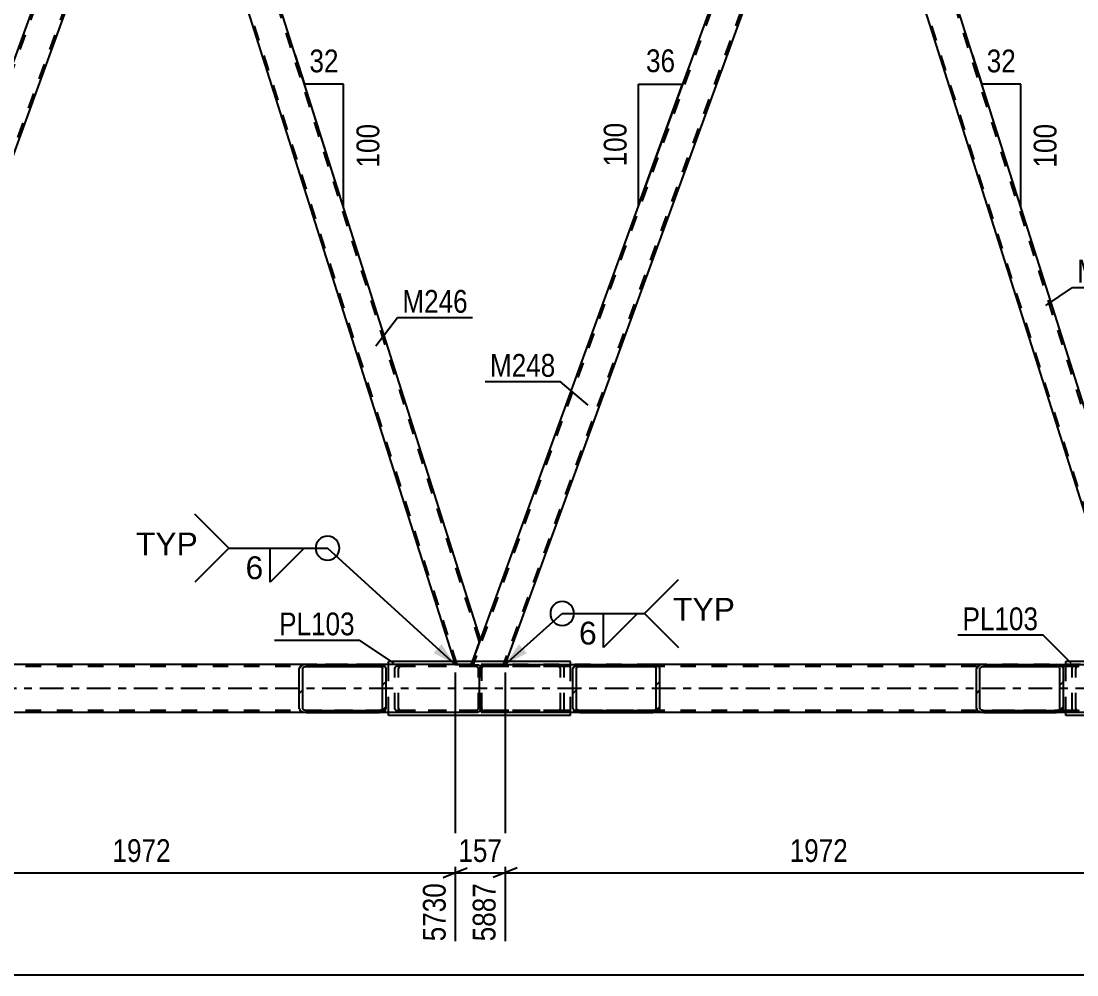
# Model space of a CAD drawing. Header units: millimetres. Extents: x -787 to 402, y -866 to -25.
# Drawn here: x -585.7 to -452.9, y -439.6 to -319.7 of the extents above; entities that cross this region are included whole.
import ezdxf

# ---------------------------------------------------------------- set-up
doc = ezdxf.new("R2010")
doc.units = ezdxf.units.MM
doc.linetypes.add('DXK_LINE_DOT2', pattern=[3.9198, 1.9599, -1.9599])
doc.linetypes.add('DXK_LINE_DOT3', pattern=[5.9187, 2.979, -0.9799, 0.9799, -0.9799])
doc.styles.add('Arial', font='arial.ttf', dxfattribs={"height": 0.2})
doc.styles.add('Arial Narrow', font='ARIALN.TTF', dxfattribs={"height": 0.2})

# ---------------------------------------------------------------- blocks, each defined once
blk = doc.blocks.new('Part-569028579-6382 - 6366')
at = {"color": 7, "linetype": 'DXK_LINE_DOT2'}
for p, q in [((-613.96, -400.61), (-570.65, -281.61)), ((-610.21, -400.61), (-566.9, -281.61)), ((-571.05, -282.01), (-570.9, -281.61)), ((-566.65, -281.61), (-570.9, -281.61)), ((-567.81, -284.81), (-566.65, -281.61)), ((-614.22, -400.61), (-613.05, -397.4)), ((-614.22, -400.61), (-609.96, -400.61)), ((-609.96, -400.61), (-609.81, -400.21))]:
    blk.add_line(p, q, dxfattribs=at)
at = {"color": 2, "linetype": 'Continuous'}
for p, q in [((-613.05, -397.4), (-571.05, -282.01)), ((-609.81, -400.21), (-567.81, -284.81))]:
    blk.add_line(p, q, dxfattribs=at)
blk = doc.blocks.new('Part-569028579-6401 - 6366')
at = {"linetype": 'Continuous'}
h = blk.add_hatch(dxfattribs=at)
h.set_pattern_fill('', scale=0.7, style=0, pattern_type=0)
h.set_pattern_definition([(45, (-550.7036, -401.0853), (-1.57154, 1.57154), [])])
h.paths.add_polyline_path([(-550.64, -400.9), (-550.7, -401.09), (-550.7, -406.13), (-550.64, -406.31), (-550.45, -406.46), (-550.16, -406.57), (-549.83, -406.61), (-540.66, -406.61), (-540.32, -406.57), (-540.04, -406.46), (-539.85, -406.31), (-539.79, -406.13), (-539.79, -401.09), (-539.85, -400.9), (-540.04, -400.75), (-540.32, -400.64), (-540.66, -400.61), (-549.83, -400.61), (-550.16, -400.64), (-550.45, -400.75)])
h.paths.add_polyline_path([(-550, -400.86), (-549.83, -400.85), (-540.66, -400.85), (-540.49, -400.86), (-540.35, -400.92), (-540.26, -400.99), (-540.22, -401.09), (-540.22, -406.13), (-540.26, -406.22), (-540.35, -406.3), (-540.49, -406.35), (-540.66, -406.37), (-549.83, -406.37), (-550, -406.35), (-550.14, -406.3), (-550.23, -406.22), (-550.27, -406.13), (-550.27, -401.09), (-550.23, -400.99), (-550.14, -400.92)])
at = {"color": 2, "linetype": 'Continuous'}
for p, q in [((-549.83, -400.61), (-550.16, -400.64)), ((-549.83, -400.61), (-540.66, -400.61)), ((-528.63, -400.61), (-540.66, -400.61)), ((-540.32, -400.64), (-540.66, -400.61)), ((-528.63, -400.61), (-528.29, -400.64)), ((-550.64, -400.9), (-550.7, -401.09)), ((-550.7, -406.13), (-550.7, -401.09)), ((-550.27, -401.09), (-550.23, -400.99)), ((-550.27, -406.13), (-550.27, -401.09)), ((-550, -400.86), (-549.83, -400.85)), ((-549.83, -400.85), (-540.66, -400.85)), ((-540.66, -400.85), (-540.49, -400.86)), ((-540.26, -400.99), (-540.22, -401.09)), ((-540.22, -406.13), (-540.22, -401.09)), ((-539.79, -401.09), (-539.85, -400.9)), ((-539.79, -406.13), (-539.79, -401.09)), ((-550.7, -406.13), (-550.64, -406.31)), ((-550.23, -406.22), (-550.27, -406.13)), ((-540.22, -406.13), (-540.26, -406.22)), ((-539.85, -406.31), (-539.79, -406.13)), ((-550.16, -406.57), (-549.83, -406.61)), ((-549.83, -406.37), (-550, -406.35)), ((-549.83, -406.37), (-540.66, -406.37)), ((-549.83, -406.61), (-540.66, -406.61)), ((-540.49, -406.35), (-540.66, -406.37)), ((-540.66, -406.61), (-540.32, -406.57)), ((-528.63, -406.61), (-540.66, -406.61)), ((-528.29, -406.57), (-528.63, -406.61))]:
    blk.add_line(p, q, dxfattribs=at)
at = {"color": 7, "linetype": 'DXK_LINE_DOT2'}
for p, q in [((-540.66, -400.61), (-549.83, -400.61)), ((-538.13, -400.64), (-537.8, -400.61)), ((-528.63, -400.85), (-549.83, -400.85)), ((-538.67, -401.09), (-538.61, -400.9)), ((-538.67, -406.13), (-538.67, -401.09)), ((-538.2, -400.99), (-538.24, -401.09)), ((-538.24, -406.13), (-538.24, -401.09)), ((-537.8, -400.85), (-537.97, -400.86)), ((-528.46, -400.86), (-528.63, -400.85)), ((-528.19, -401.09), (-528.23, -400.99)), ((-528.19, -406.13), (-528.19, -401.09)), ((-527.82, -400.9), (-527.8, -400.97)), ((-527.8, -400.97), (-527.76, -401.09)), ((-527.76, -406.13), (-527.76, -401.09)), ((-538.61, -406.31), (-538.67, -406.13)), ((-538.24, -406.13), (-538.2, -406.22)), ((-528.23, -406.22), (-528.19, -406.13)), ((-527.76, -406.13), (-527.77, -406.17)), ((-528.63, -406.37), (-549.83, -406.37)), ((-540.66, -406.61), (-549.83, -406.61)), ((-537.8, -406.61), (-538.13, -406.57)), ((-537.97, -406.35), (-537.8, -406.37)), ((-528.63, -406.37), (-528.46, -406.35)), ((-527.77, -406.17), (-527.82, -406.31))]:
    blk.add_line(p, q, dxfattribs=at)
at = {"color": 2, "linetype": 'Continuous'}
for centre, radius, start, end in [((-550.03, -401.45), 0.817, 99.5182, 138.0638), ((-540.46, -401.45), 0.817, 41.9362, 80.4818), ((-528.43, -401.45), 0.817, 53.5209, 80.4818), ((-549.93, -401.27), 0.409, 99.5182, 138.0638), ((-540.56, -401.27), 0.409, 41.9362, 80.4818), ((-550.03, -405.76), 0.817, 221.9362, 260.4818), ((-549.93, -405.94), 0.409, 221.9362, 260.4818), ((-540.56, -405.94), 0.409, 279.5182, 318.0638), ((-540.46, -405.76), 0.817, 279.5182, 318.0638), ((-528.43, -405.76), 0.817, 279.5182, 306.4761)]:
    blk.add_arc(centre, radius, start, end, dxfattribs=at)
at = {"color": 7, "linetype": 'DXK_LINE_DOT2'}
for centre, radius, start, end in [((-538, -401.45), 0.817, 99.5182, 138.0638), ((-528.43, -401.45), 0.817, 41.9362, 53.5209), ((-537.9, -401.27), 0.409, 99.5182, 138.0638), ((-528.53, -401.27), 0.409, 41.9362, 80.4818), ((-538, -405.76), 0.817, 221.9362, 260.4818), ((-537.9, -405.94), 0.409, 221.9362, 260.4818), ((-528.53, -405.94), 0.409, 279.5182, 318.0638), ((-528.43, -405.76), 0.817, 306.4761, 318.0638)]:
    blk.add_arc(centre, radius, start, end, dxfattribs=at)
blk = doc.blocks.new('Part-569028579-6409 - 6366')
at = {"linetype": 'Continuous'}
h = blk.add_hatch(dxfattribs=at)
h.set_pattern_fill('', scale=0.7, style=0, pattern_type=0)
h.set_pattern_definition([(45, (-465.5694, -401.0854), (-1.57154, 1.57154), [])])
h.paths.add_polyline_path([(-465.5, -400.9), (-465.57, -401.09), (-465.57, -406.13), (-465.5, -406.31), (-465.31, -406.46), (-465.03, -406.57), (-464.7, -406.61), (-455.52, -406.61), (-455.19, -406.57), (-454.91, -406.46), (-454.72, -406.31), (-454.65, -406.13), (-454.65, -401.09), (-454.72, -400.9), (-454.91, -400.75), (-455.19, -400.64), (-455.52, -400.61), (-464.7, -400.61), (-465.03, -400.64), (-465.31, -400.75)])
h.paths.add_polyline_path([(-464.86, -400.86), (-464.7, -400.85), (-455.52, -400.85), (-455.36, -400.86), (-455.22, -400.92), (-455.12, -400.99), (-455.09, -401.09), (-455.09, -406.13), (-455.12, -406.22), (-455.22, -406.3), (-455.36, -406.35), (-455.52, -406.37), (-464.7, -406.37), (-464.86, -406.35), (-465, -406.3), (-465.1, -406.22), (-465.13, -406.13), (-465.13, -401.09), (-465.1, -400.99), (-465, -400.92)])
at = {"color": 2, "linetype": 'Continuous'}
for p, q in [((-464.7, -400.61), (-465.03, -400.64)), ((-464.7, -400.61), (-455.52, -400.61)), ((-455.52, -400.61), (-445.1, -400.61)), ((-455.19, -400.64), (-455.52, -400.61)), ((-445.1, -400.61), (-445.1, -400.64)), ((-445.1, -401.09), (-445.1, -400.64)), ((-465.5, -400.9), (-465.57, -401.09)), ((-465.57, -406.13), (-465.57, -401.09)), ((-465.13, -401.09), (-465.1, -400.99)), ((-465.13, -406.13), (-465.13, -401.09)), ((-464.86, -400.86), (-464.7, -400.85)), ((-464.7, -400.85), (-455.52, -400.85)), ((-455.52, -400.85), (-455.36, -400.86)), ((-455.12, -400.99), (-455.09, -401.09)), ((-455.09, -406.13), (-455.09, -401.09)), ((-454.65, -401.09), (-454.72, -400.9)), ((-454.65, -406.13), (-454.65, -401.09)), ((-465.57, -406.13), (-465.5, -406.31)), ((-465.1, -406.22), (-465.13, -406.13)), ((-455.09, -406.13), (-455.12, -406.22)), ((-454.72, -406.31), (-454.65, -406.13)), ((-465.03, -406.57), (-464.7, -406.61)), ((-464.7, -406.37), (-464.86, -406.35)), ((-464.7, -406.37), (-455.52, -406.37)), ((-464.7, -406.61), (-455.52, -406.61)), ((-455.36, -406.35), (-455.52, -406.37)), ((-455.52, -406.61), (-455.19, -406.57)), ((-445.1, -406.61), (-455.52, -406.61)), ((-445.1, -406.61), (-445.1, -406.13))]:
    blk.add_line(p, q, dxfattribs=at)
at = {"color": 7, "linetype": 'DXK_LINE_DOT2'}
for p, q in [((-464.7, -400.61), (-455.52, -400.61)), ((-453, -400.64), (-452.67, -400.61)), ((-445.1, -400.85), (-464.7, -400.85)), ((-453.54, -401.09), (-453.47, -400.9)), ((-453.54, -406.13), (-453.54, -401.09)), ((-453.07, -400.99), (-453.1, -401.09)), ((-453.1, -406.13), (-453.1, -401.09)), ((-452.67, -400.85), (-452.83, -400.86)), ((-445.1, -406.13), (-445.1, -401.09)), ((-453.47, -406.31), (-453.54, -406.13)), ((-453.1, -406.13), (-453.07, -406.22)), ((-445.1, -406.37), (-464.7, -406.37)), ((-455.52, -406.61), (-464.7, -406.61)), ((-452.67, -406.61), (-453, -406.57)), ((-452.83, -406.35), (-452.67, -406.37)), ((-445.1, -406.57), (-445.1, -406.37)), ((-445.1, -406.61), (-445.1, -406.57))]:
    blk.add_line(p, q, dxfattribs=at)
at = {"color": 2, "linetype": 'Continuous'}
for centre, radius, start, end in [((-464.9, -401.45), 0.817, 99.5182, 138.0638), ((-455.33, -401.45), 0.817, 41.9362, 80.4818), ((-464.8, -401.27), 0.409, 99.5182, 138.0638), ((-455.43, -401.27), 0.409, 41.9362, 80.4818), ((-464.9, -405.76), 0.817, 221.9362, 260.4818), ((-464.8, -405.94), 0.409, 221.9362, 260.4818), ((-455.43, -405.94), 0.409, 279.5182, 318.0638), ((-455.33, -405.76), 0.817, 279.5182, 318.0638)]:
    blk.add_arc(centre, radius, start, end, dxfattribs=at)
at = {"color": 7, "linetype": 'DXK_LINE_DOT2'}
for centre, radius, start, end in [((-452.87, -401.45), 0.817, 99.5182, 138.0638), ((-452.77, -401.27), 0.409, 99.5182, 138.0638), ((-452.87, -405.76), 0.817, 221.9362, 260.4818), ((-452.77, -405.94), 0.409, 221.9362, 260.4818)]:
    blk.add_arc(centre, radius, start, end, dxfattribs=at)
blk = doc.blocks.new('Part-569028579-6475 - 6366')
at = {"color": 7, "linetype": 'DXK_LINE_DOT2'}
for p, q in [((-485.51, -281.61), (-528.83, -400.61)), ((-481.77, -281.61), (-525.08, -400.61)), ((-485.77, -281.61), (-485.92, -282.01)), ((-481.51, -281.61), (-485.77, -281.61)), ((-481.51, -281.61), (-482.68, -284.81)), ((-527.92, -397.4), (-529.08, -400.61)), ((-524.83, -400.61), (-529.08, -400.61)), ((-524.68, -400.21), (-524.83, -400.61))]:
    blk.add_line(p, q, dxfattribs=at)
at = {"color": 2, "linetype": 'Continuous'}
for p, q in [((-485.92, -282.01), (-527.92, -397.4)), ((-482.68, -284.81), (-524.68, -400.21))]:
    blk.add_line(p, q, dxfattribs=at)
blk = doc.blocks.new('Part-569028579-6445 - 6366')
at = {"color": 2, "linetype": 'Continuous'}
for p, q in [((-481.66, -282.01), (-482.68, -284.81)), ((-442.78, -397.4), (-479.37, -282.01)), ((-482.68, -284.81), (-446.09, -400.21)), ((-443.8, -400.21), (-442.78, -397.4))]:
    blk.add_line(p, q, dxfattribs=at)
at = {"color": 7, "linetype": 'DXK_LINE_DOT2'}
for p, q in [((-481.51, -281.61), (-481.66, -282.01)), ((-479.5, -281.61), (-481.51, -281.61)), ((-442.92, -397.77), (-479.75, -281.61)), ((-479.37, -282.01), (-479.5, -281.61)), ((-445.71, -400.61), (-482.55, -284.44)), ((-445.96, -400.61), (-446.09, -400.21)), ((-445.96, -400.61), (-443.95, -400.61)), ((-443.95, -400.61), (-443.8, -400.21))]:
    blk.add_line(p, q, dxfattribs=at)
blk = doc.blocks.new('Part-569028579-6455 - 6366')
at = {"color": 2, "linetype": 'Continuous'}
for p, q in [((-566.79, -282.01), (-567.81, -284.81)), ((-527.92, -397.4), (-564.51, -282.01)), ((-567.81, -284.81), (-531.22, -400.21)), ((-528.94, -400.21), (-527.92, -397.4))]:
    blk.add_line(p, q, dxfattribs=at)
at = {"color": 7, "linetype": 'DXK_LINE_DOT2'}
for p, q in [((-566.65, -281.61), (-566.79, -282.01)), ((-564.63, -281.61), (-566.65, -281.61)), ((-528.05, -397.77), (-564.89, -281.61)), ((-564.51, -282.01), (-564.63, -281.61)), ((-530.84, -400.61), (-567.68, -284.44)), ((-531.1, -400.61), (-531.22, -400.21)), ((-531.1, -400.61), (-529.08, -400.61)), ((-529.08, -400.61), (-528.94, -400.21))]:
    blk.add_line(p, q, dxfattribs=at)
blk = doc.blocks.new('Part-569028579-6532 - 6366')
at = {"linetype": 'Continuous'}
h = blk.add_hatch(dxfattribs=at)
h.set_pattern_fill('', scale=0.7, style=0, pattern_type=0)
h.set_pattern_definition([(45, (-516.3057, -401.0854), (-1.57154, 1.57154), [])])
h.paths.add_polyline_path([(-516.24, -400.9), (-516.31, -401.09), (-516.31, -406.13), (-516.24, -406.31), (-516.05, -406.46), (-515.77, -406.57), (-515.43, -406.61), (-506.26, -406.61), (-505.93, -406.57), (-505.64, -406.46), (-505.45, -406.31), (-505.39, -406.13), (-505.39, -401.09), (-505.45, -400.9), (-505.64, -400.75), (-505.93, -400.64), (-506.26, -400.61), (-515.43, -400.61), (-515.77, -400.64), (-516.05, -400.75)])
h.paths.add_polyline_path([(-515.6, -400.86), (-515.43, -400.85), (-506.26, -400.85), (-506.09, -400.86), (-505.95, -400.92), (-505.86, -400.99), (-505.82, -401.09), (-505.82, -406.13), (-505.86, -406.22), (-505.95, -406.3), (-506.09, -406.35), (-506.26, -406.37), (-515.43, -406.37), (-515.6, -406.35), (-515.74, -406.3), (-515.84, -406.22), (-515.87, -406.13), (-515.87, -401.09), (-515.84, -400.99), (-515.74, -400.92)])
at = {"color": 2, "linetype": 'Continuous'}
for p, q in [((-528.01, -400.9), (-527.92, -400.75)), ((-527.92, -400.75), (-527.78, -400.64)), ((-527.78, -400.64), (-527.76, -400.64)), ((-527.76, -400.64), (-527.46, -400.61)), ((-527.46, -400.61), (-515.43, -400.61)), ((-515.43, -400.61), (-515.77, -400.64)), ((-515.43, -400.61), (-506.26, -400.61)), ((-505.93, -400.64), (-506.26, -400.61)), ((-528.05, -401.09), (-528.01, -400.9)), ((-528.05, -406.13), (-528.05, -401.09)), ((-516.24, -400.9), (-516.31, -401.09)), ((-516.31, -406.13), (-516.31, -401.09)), ((-515.87, -401.09), (-515.84, -400.99)), ((-515.87, -406.13), (-515.87, -401.09)), ((-515.6, -400.86), (-515.43, -400.85)), ((-515.43, -400.85), (-506.26, -400.85)), ((-506.26, -400.85), (-506.09, -400.86)), ((-505.86, -400.99), (-505.82, -401.09)), ((-505.82, -406.13), (-505.82, -401.09)), ((-505.39, -401.09), (-505.45, -400.9)), ((-505.39, -406.13), (-505.39, -401.09)), ((-528.01, -406.31), (-528.05, -406.13)), ((-516.31, -406.13), (-516.24, -406.31)), ((-515.84, -406.22), (-515.87, -406.13)), ((-505.82, -406.13), (-505.86, -406.22)), ((-505.45, -406.31), (-505.39, -406.13)), ((-527.92, -406.46), (-528.01, -406.31)), ((-527.78, -406.57), (-527.92, -406.46)), ((-527.76, -406.57), (-527.78, -406.57)), ((-527.46, -406.61), (-527.76, -406.57)), ((-515.43, -406.61), (-527.46, -406.61)), ((-515.77, -406.57), (-515.43, -406.61)), ((-515.43, -406.37), (-515.6, -406.35)), ((-515.43, -406.37), (-506.26, -406.37)), ((-515.43, -406.61), (-506.26, -406.61)), ((-506.09, -406.35), (-506.26, -406.37)), ((-506.26, -406.61), (-505.93, -406.57))]:
    blk.add_line(p, q, dxfattribs=at)
at = {"color": 7, "linetype": 'DXK_LINE_DOT2'}
for p, q in [((-527.76, -406.57), (-527.76, -400.64)), ((-518.29, -400.61), (-517.96, -400.64)), ((-506.26, -400.61), (-515.43, -400.61)), ((-527.81, -400.99), (-527.83, -401.09)), ((-527.83, -406.13), (-527.83, -401.09)), ((-527.77, -400.92), (-527.81, -400.99)), ((-527.63, -400.86), (-527.77, -400.92)), ((-527.77, -406.3), (-527.77, -400.92)), ((-527.46, -400.85), (-527.63, -400.86)), ((-506.26, -400.85), (-527.46, -400.85)), ((-518.12, -400.86), (-518.29, -400.85)), ((-517.85, -401.09), (-517.89, -400.99)), ((-517.85, -406.13), (-517.85, -401.09)), ((-517.48, -400.9), (-517.42, -401.09)), ((-517.42, -406.13), (-517.42, -401.09)), ((-527.83, -406.13), (-527.81, -406.22)), ((-517.89, -406.22), (-517.85, -406.13)), ((-517.42, -406.13), (-517.48, -406.31)), ((-527.81, -406.22), (-527.77, -406.3)), ((-527.77, -406.3), (-527.63, -406.35)), ((-527.63, -406.35), (-527.46, -406.37)), ((-506.26, -406.37), (-527.46, -406.37)), ((-518.29, -406.37), (-518.12, -406.35)), ((-517.96, -406.57), (-518.29, -406.61)), ((-506.26, -406.61), (-515.43, -406.61))]:
    blk.add_line(p, q, dxfattribs=at)
for centre, radius, start, end in [((-518.09, -401.45), 0.817, 41.9362, 80.4818), ((-518.19, -401.27), 0.409, 41.9362, 80.4818), ((-518.19, -405.94), 0.409, 279.5182, 318.0638), ((-518.09, -405.76), 0.817, 279.5182, 318.0638)]:
    blk.add_arc(centre, radius, start, end, dxfattribs=at)
at = {"color": 2, "linetype": 'Continuous'}
for centre, radius, start, end in [((-515.63, -401.45), 0.817, 99.5182, 138.0638), ((-506.06, -401.45), 0.817, 41.9362, 80.4818), ((-515.53, -401.27), 0.409, 99.5182, 138.0638), ((-506.16, -401.27), 0.409, 41.9362, 80.4818), ((-515.63, -405.76), 0.817, 221.9362, 260.4818), ((-515.53, -405.94), 0.409, 221.9362, 260.4818), ((-506.16, -405.94), 0.409, 279.5182, 318.0638), ((-506.06, -405.76), 0.817, 279.5182, 318.0638)]:
    blk.add_arc(centre, radius, start, end, dxfattribs=at)
blk = doc.blocks.new('Part-569028579-17639 - 6366')
at = {"color": 2, "linetype": 'Continuous'}
for p, q in [((-431.48, -400.21), (-454.34, -400.21)), ((-454.34, -400.61), (-454.34, -400.21)), ((-431.48, -400.61), (-431.48, -400.21)), ((-454.34, -407.01), (-454.34, -406.61)), ((-431.48, -407.01), (-454.34, -407.01)), ((-431.48, -407.01), (-431.48, -406.61))]:
    blk.add_line(p, q, dxfattribs=at)
at = {"color": 7, "linetype": 'DXK_LINE_DOT2'}
for p, q in [((-454.34, -406.61), (-454.34, -400.61)), ((-431.48, -406.61), (-431.48, -400.61))]:
    blk.add_line(p, q, dxfattribs=at)
blk = doc.blocks.new('Part-569028579-6600 - 6366')
at = {"color": 2, "linetype": 'Continuous'}
for p, q in [((-549.83, -400.61), (-591.39, -400.61)), ((-464.7, -400.61), (-506.26, -400.61)), ((-549.83, -406.61), (-591.4, -406.61)), ((-464.7, -406.61), (-506.26, -406.61))]:
    blk.add_line(p, q, dxfattribs=at)
at = {"color": 7, "linetype": 'DXK_LINE_DOT2'}
for p, q in [((-506.26, -400.61), (-549.83, -400.61)), ((-421.13, -400.61), (-464.7, -400.61)), ((-112.77, -400.85), (-717.74, -400.85)), ((-112.77, -406.37), (-717.74, -406.37)), ((-112.77, -406.61), (-709.74, -406.61)), ((-506.26, -406.61), (-549.83, -406.61)), ((-421.13, -406.61), (-464.7, -406.61))]:
    blk.add_line(p, q, dxfattribs=at)
at = {"color": 7, "linetype": 'DXK_LINE_DOT3'}
blk.add_line((-112.77, -403.61), (-717.74, -403.61), dxfattribs=at)
blk = doc.blocks.new('Part-569028579-17640 - 6366')
at = {"color": 2, "linetype": 'Continuous'}
for p, q in [((-516.62, -400.21), (-539.47, -400.21)), ((-539.47, -400.61), (-539.47, -400.21)), ((-516.62, -400.61), (-516.62, -400.21)), ((-539.47, -407.01), (-539.47, -406.61)), ((-516.62, -407.01), (-539.47, -407.01)), ((-516.62, -407.01), (-516.62, -406.61))]:
    blk.add_line(p, q, dxfattribs=at)
at = {"color": 7, "linetype": 'DXK_LINE_DOT2'}
for p, q in [((-539.47, -406.61), (-539.47, -400.61)), ((-516.62, -406.61), (-516.62, -400.61))]:
    blk.add_line(p, q, dxfattribs=at)
blk = doc.blocks.new('StraightDimension-569028579-66494 - 6366')
at = {"color": 7, "linetype": 'Continuous'}
for p, q in [((-609.96, -401.61), (-609.96, -435.39)), ((-531.1, -401.61), (-531.1, -435.39)), ((-608.46, -426.17), (-611.46, -427.37)), ((-609.96, -426.77), (-531.1, -426.77)), ((-532.6, -427.37), (-529.6, -426.17))]:
    blk.add_line(p, q, dxfattribs=at)
at = {"color": 0}
blk.add_wipeout([(-566.27, -426.02), (-566.27, -421.82), (-574.78, -421.82), (-574.78, -426.02)], dxfattribs=at)
at = {"color": 3, "style": 'Arial Narrow'}
blk.add_text('1972', height=2.863, dxfattribs=at).set_placement((-574.18, -425.42))
at = {"color": 0, "linetype": 'Continuous'}
blk.add_wipeout([(-531.7, -427.47), (-535.9, -427.47), (-535.9, -435.99), (-531.7, -435.99)], dxfattribs=at)
at = {"color": 3, "linetype": 'Continuous', "style": 'Arial Narrow'}
blk.add_text('5730', height=2.863, rotation=90.0002, dxfattribs=at).set_placement((-532.3, -435.39))
blk = doc.blocks.new('AngleDimension-569028579-66338 - 6366')
at = {"color": 7, "linetype": 'Continuous'}
for p, q in [((-551.2, -323.96), (-550.04, -327.63)), ((-545.14, -327.63), (-550.04, -327.63)), ((-545.14, -343.08), (-550.04, -327.63)), ((-545.14, -343.08), (-545.14, -327.63))]:
    blk.add_line(p, q, dxfattribs=at)
at = {"color": 0}
blk.add_wipeout([(-540.04, -332.01), (-544.24, -332.01), (-544.24, -338.7), (-540.04, -338.7)], dxfattribs=at)
at = {"color": 3, "style": 'Arial Narrow'}
blk.add_text('100', height=2.863, rotation=90.0002, dxfattribs=at).set_placement((-540.64, -338.1))
at = {"color": 0}
blk.add_wipeout([(-545.16, -326.73), (-545.16, -322.53), (-550.02, -322.53), (-550.02, -326.73)], dxfattribs=at)
at = {"color": 3, "style": 'Arial Narrow'}
blk.add_text('32', height=2.863, dxfattribs=at).set_placement((-549.42, -326.13))
blk = doc.blocks.new('AngleDimension-569028579-66351 - 6366')
at = {"color": 7, "linetype": 'Continuous'}
for p, q in [((-500.8, -322.91), (-502.51, -327.61)), ((-508.06, -327.61), (-502.51, -327.61)), ((-508.06, -342.83), (-502.51, -327.61)), ((-508.06, -342.83), (-508.06, -327.61))]:
    blk.add_line(p, q, dxfattribs=at)
at = {"color": 0}
blk.add_wipeout([(-508.96, -331.88), (-513.16, -331.88), (-513.16, -338.56), (-508.96, -338.56)], dxfattribs=at)
at = {"color": 3, "style": 'Arial Narrow'}
blk.add_text('100', height=2.863, rotation=90.0002, dxfattribs=at).set_placement((-509.56, -337.96))
at = {"color": 0}
blk.add_wipeout([(-502.86, -326.71), (-502.86, -322.51), (-507.71, -322.51), (-507.71, -326.71)], dxfattribs=at)
at = {"color": 3, "style": 'Arial Narrow'}
blk.add_text('36', height=2.863, dxfattribs=at).set_placement((-507.11, -326.11))
blk = doc.blocks.new('AngleDimension-569028579-66353 - 6366')
at = {"color": 7, "linetype": 'Continuous'}
for p, q in [((-466.07, -323.96), (-464.9, -327.63)), ((-460.01, -327.63), (-464.9, -327.63)), ((-460.01, -343.08), (-464.9, -327.63)), ((-460.01, -343.08), (-460.01, -327.63))]:
    blk.add_line(p, q, dxfattribs=at)
at = {"color": 0}
blk.add_wipeout([(-454.91, -332.01), (-459.11, -332.01), (-459.11, -338.7), (-454.91, -338.7)], dxfattribs=at)
at = {"color": 3, "style": 'Arial Narrow'}
blk.add_text('100', height=2.863, rotation=90.0002, dxfattribs=at).set_placement((-455.51, -338.1))
at = {"color": 0}
blk.add_wipeout([(-460.03, -326.73), (-460.03, -322.53), (-464.88, -322.53), (-464.88, -326.73)], dxfattribs=at)
at = {"color": 3, "style": 'Arial Narrow'}
blk.add_text('32', height=2.863, dxfattribs=at).set_placement((-464.28, -326.13))
blk = doc.blocks.new('StraightDimension-569028579-66492 - 6366')
at = {"color": 7, "linetype": 'Continuous'}
for p, q in [((-524.83, -401.61), (-524.83, -435.39)), ((-445.96, -401.61), (-445.96, -435.39)), ((-523.33, -426.17), (-526.33, -427.37)), ((-524.83, -426.77), (-445.96, -426.77)), ((-447.46, -427.37), (-444.46, -426.17))]:
    blk.add_line(p, q, dxfattribs=at)
at = {"color": 0}
blk.add_wipeout([(-481.14, -426.02), (-481.14, -421.82), (-489.65, -421.82), (-489.65, -426.02)], dxfattribs=at)
at = {"color": 3, "style": 'Arial Narrow'}
blk.add_text('1972', height=2.863, dxfattribs=at).set_placement((-489.05, -425.42))
at = {"color": 0, "linetype": 'Continuous'}
blk.add_wipeout([(-446.56, -427.47), (-450.76, -427.47), (-450.76, -435.99), (-446.56, -435.99)], dxfattribs=at)
at = {"color": 3, "linetype": 'Continuous', "style": 'Arial Narrow'}
blk.add_text('7858', height=2.863, rotation=90.0002, dxfattribs=at).set_placement((-447.16, -435.39))
blk = doc.blocks.new('StraightDimension-569028579-66493 - 6366')
at = {"color": 7, "linetype": 'Continuous'}
for p, q in [((-531.1, -401.61), (-531.1, -435.39)), ((-524.83, -401.61), (-524.83, -435.39)), ((-532.6, -427.37), (-529.6, -426.17)), ((-531.1, -426.77), (-524.83, -426.77)), ((-523.33, -426.17), (-526.33, -427.37))]:
    blk.add_line(p, q, dxfattribs=at)
at = {"color": 0}
blk.add_wipeout([(-524.62, -426.02), (-524.62, -421.82), (-531.3, -421.82), (-531.3, -426.02)], dxfattribs=at)
at = {"color": 0, "linetype": 'Continuous'}
blk.add_wipeout([(-525.43, -427.47), (-529.63, -427.47), (-529.63, -435.99), (-525.43, -435.99)], dxfattribs=at)
at = {"color": 3, "style": 'Arial Narrow'}
blk.add_text('157', height=2.863, dxfattribs=at).set_placement((-530.7, -425.42))
at = {"color": 3, "linetype": 'Continuous', "style": 'Arial Narrow'}
blk.add_text('5887', height=2.863, rotation=90.0002, dxfattribs=at).set_placement((-526.03, -435.39))
blk = doc.blocks.new('StraightDimension-569028579-75250 - 6366')
at = {"color": 7, "linetype": 'Continuous'}
blk.add_line((-730.64, -439.62), (-78.72, -439.62), dxfattribs=at)
blk = doc.blocks.new('Mark-569028579-6471 - 6366')
at = {"color": 0}
blk.add_wipeout([(-518.51, -364.41), (-518.51, -361.41), (-526.73, -361.41), (-526.73, -364.41)], dxfattribs=at)
blk.add_wipeout([(-518.51, -364.41), (-518.51, -361.41), (-526.73, -361.41), (-526.73, -364.41)], dxfattribs=at)
at = {"color": 30, "linetype": 'Continuous'}
for p in [(-527.33, -365.01), (-514.37, -367.97)]:
    blk.add_line(p, (-517.91, -365.01), dxfattribs=at)
at = {"color": 3, "style": 'Arial Narrow'}
blk.add_text('M248', height=2.863, dxfattribs=at).set_placement((-526.73, -364.41))
blk = doc.blocks.new('Mark-569028579-75493 - 6366')
at = {"color": 0}
blk.add_wipeout([(-457.81, -396.28), (-457.81, -393.28), (-467.32, -393.28), (-467.32, -396.28)], dxfattribs=at)
blk.add_wipeout([(-457.81, -396.28), (-457.81, -393.28), (-467.32, -393.28), (-467.32, -396.28)], dxfattribs=at)
at = {"color": 30, "linetype": 'Continuous'}
for p in [(-467.92, -396.88), (-453.68, -400.42)]:
    blk.add_line(p, (-457.21, -396.88), dxfattribs=at)
at = {"color": 3, "style": 'Arial Narrow'}
blk.add_text('PL103', height=2.863, dxfattribs=at).set_placement((-467.32, -396.28))
blk = doc.blocks.new('Mark-569028579-6441 - 6366')
at = {"color": 0}
blk.add_wipeout([(-444.66, -352.57), (-444.66, -349.57), (-452.89, -349.57), (-452.89, -352.57)], dxfattribs=at)
blk.add_wipeout([(-444.66, -352.57), (-444.66, -349.57), (-452.89, -349.57), (-452.89, -352.57)], dxfattribs=at)
at = {"color": 30, "linetype": 'Continuous'}
for p, q in [((-456.85, -355.45), (-453.49, -353.17)), ((-453.49, -353.17), (-444.06, -353.17))]:
    blk.add_line(p, q, dxfattribs=at)
at = {"color": 3, "style": 'Arial Narrow'}
blk.add_text('M246', height=2.863, dxfattribs=at).set_placement((-452.89, -352.57))
blk = doc.blocks.new('Mark-569028579-6451 - 6366')
at = {"color": 0}
blk.add_wipeout([(-529.52, -356.36), (-529.52, -353.36), (-537.74, -353.36), (-537.74, -356.36)], dxfattribs=at)
blk.add_wipeout([(-529.52, -356.36), (-529.52, -353.36), (-537.74, -353.36), (-537.74, -356.36)], dxfattribs=at)
at = {"color": 30, "linetype": 'Continuous'}
for p, q in [((-541.09, -360.53), (-538.34, -356.96)), ((-538.34, -356.96), (-528.92, -356.96))]:
    blk.add_line(p, q, dxfattribs=at)
at = {"color": 3, "style": 'Arial Narrow'}
blk.add_text('M246', height=2.863, dxfattribs=at).set_placement((-537.74, -356.36))
blk = doc.blocks.new('Mark-569028579-75488 - 6366')
at = {"color": 0}
blk.add_wipeout([(-543.73, -396.92), (-543.73, -393.92), (-553.23, -393.92), (-553.23, -396.92)], dxfattribs=at)
blk.add_wipeout([(-543.73, -396.92), (-543.73, -393.92), (-553.23, -393.92), (-553.23, -396.92)], dxfattribs=at)
at = {"color": 30, "linetype": 'Continuous'}
for p in [(-553.83, -397.52), (-538.81, -400.42)]:
    blk.add_line(p, (-543.13, -397.52), dxfattribs=at)
at = {"color": 3, "style": 'Arial Narrow'}
blk.add_text('PL103', height=2.863, dxfattribs=at).set_placement((-553.23, -396.92))
blk = doc.blocks.new('WeldMark-569028579-90250 - 6366')
at = {"linetype": 'Continuous'}
blk.add_hatch(color=30, dxfattribs=at).paths.add_polyline_path([(-532.81, -398.03), (-531.1, -400.61), (-533.82, -399.14)])
at = {"color": 3, "linetype": 'Continuous'}
for p, q in [((-559.56, -385.96), (-563.85, -381.68)), ((-559.56, -385.96), (-563.85, -390.25)), ((-554.38, -385.96), (-550.09, -385.96))]:
    blk.add_line(p, q, dxfattribs=at)
at = {"color": 30, "linetype": 'Continuous'}
for p in [(-559.56, -385.96), (-531.1, -400.61)]:
    blk.add_line(p, (-547.14, -385.96), dxfattribs=at)
at = {"color": 3, "linetype": 'Continuous'}
for start, end in [(90, 270), (270, 90)]:
    blk.add_arc((-547.14, -385.96), 1.5, start, end, dxfattribs=at)
at = {"color": 0}
blk.add_wipeout([(-555.04, -390.06), (-555.04, -386.66), (-557.66, -386.66), (-557.66, -390.06)], dxfattribs=at)
at = {"color": 3, "linetype": 'Continuous'}
for p, q in [((-550.09, -385.96), (-554.38, -390.25)), ((-554.38, -390.25), (-554.38, -385.96))]:
    blk.add_line(p, q, dxfattribs=at)
at = {"color": 3, "style": 'Arial'}
blk.add_text('6', height=2.87, dxfattribs=at).set_placement((-557.46, -389.86))
at = {"color": 0, "linetype": 'Continuous'}
blk.add_wipeout([(-563.46, -386.86), (-563.46, -383.86), (-571.24, -383.86), (-571.24, -386.86)], dxfattribs=at)
blk.add_wipeout([(-563.46, -386.86), (-563.46, -383.86), (-571.24, -383.86), (-571.24, -386.86)], dxfattribs=at)
at = {"color": 3, "linetype": 'Continuous', "style": 'Arial'}
blk.add_text('TYP', height=2.865, dxfattribs=at).set_placement((-571.24, -386.86))
blk = doc.blocks.new('WeldMark-569028579-90237 - 6366')
at = {"linetype": 'Continuous'}
blk.add_hatch(color=30, dxfattribs=at).paths.add_polyline_path([(-522.09, -399.16), (-524.83, -400.61), (-523.09, -398.05)])
at = {"color": 3, "linetype": 'Continuous'}
for p, q in [((-507.32, -394.18), (-503.03, -389.89)), ((-512.46, -394.18), (-508.17, -394.18)), ((-507.32, -394.18), (-503.03, -398.46))]:
    blk.add_line(p, q, dxfattribs=at)
at = {"color": 30, "linetype": 'Continuous'}
for p, q in [((-524.83, -400.61), (-517.64, -394.18)), ((-517.64, -394.18), (-507.32, -394.18))]:
    blk.add_line(p, q, dxfattribs=at)
at = {"color": 3, "linetype": 'Continuous'}
blk.add_arc((-517.64, -394.18), 1.5, 90, 270, dxfattribs=at)
at = {"color": 0}
blk.add_wipeout([(-513.12, -398.28), (-513.12, -394.88), (-515.74, -394.88), (-515.74, -398.28)], dxfattribs=at)
at = {"color": 3, "linetype": 'Continuous'}
for p, q in [((-508.17, -394.18), (-512.46, -398.46)), ((-512.46, -398.46), (-512.46, -394.18))]:
    blk.add_line(p, q, dxfattribs=at)
blk.add_arc((-517.64, -394.18), 1.5, 270, 90, dxfattribs=at)
at = {"color": 3, "style": 'Arial'}
blk.add_text('6', height=2.87, dxfattribs=at).set_placement((-515.54, -398.08))
at = {"color": 0, "linetype": 'Continuous'}
blk.add_wipeout([(-495.94, -395.08), (-495.94, -392.08), (-503.72, -392.08), (-503.72, -395.08)], dxfattribs=at)
blk.add_wipeout([(-495.94, -395.08), (-495.94, -392.08), (-503.72, -392.08), (-503.72, -395.08)], dxfattribs=at)
at = {"color": 3, "linetype": 'Continuous', "style": 'Arial'}
blk.add_text('TYP', height=2.865, dxfattribs=at).set_placement((-503.72, -395.08))

msp = doc.modelspace()

# ---------------------------------------------------------------- block references
for name in ['Part-569028579-6382 - 6366', 'Part-569028579-6455 - 6366', 'Part-569028579-6475 - 6366', 'Part-569028579-6445 - 6366', 'Part-569028579-6600 - 6366', 'Part-569028579-6401 - 6366', 'Part-569028579-17640 - 6366', 'Part-569028579-6532 - 6366', 'Part-569028579-6409 - 6366', 'Part-569028579-17639 - 6366']:
    msp.add_blockref(name, (0, 0))

# ---------------------------------------------------------------- next in the draw order: block references
for name in ['AngleDimension-569028579-66351 - 6366', 'AngleDimension-569028579-66338 - 6366', 'AngleDimension-569028579-66353 - 6366', 'StraightDimension-569028579-66494 - 6366', 'StraightDimension-569028579-66492 - 6366']:
    msp.add_blockref(name, (0, 0))

# ---------------------------------------------------------------- next in the draw order: block references
msp.add_blockref('StraightDimension-569028579-66493 - 6366', (0, 0))

# ---------------------------------------------------------------- next in the draw order: block references
msp.add_blockref('StraightDimension-569028579-75250 - 6366', (0, 0))

# ---------------------------------------------------------------- next in the draw order: block references
for name in ['Mark-569028579-6441 - 6366', 'Mark-569028579-6451 - 6366', 'Mark-569028579-6471 - 6366', 'WeldMark-569028579-90237 - 6366', 'Mark-569028579-75488 - 6366', 'Mark-569028579-75493 - 6366']:
    msp.add_blockref(name, (0, 0))

# ---------------------------------------------------------------- next in the draw order: block references
msp.add_blockref('WeldMark-569028579-90250 - 6366', (0, 0))

doc.saveas('drawing.dxf')
